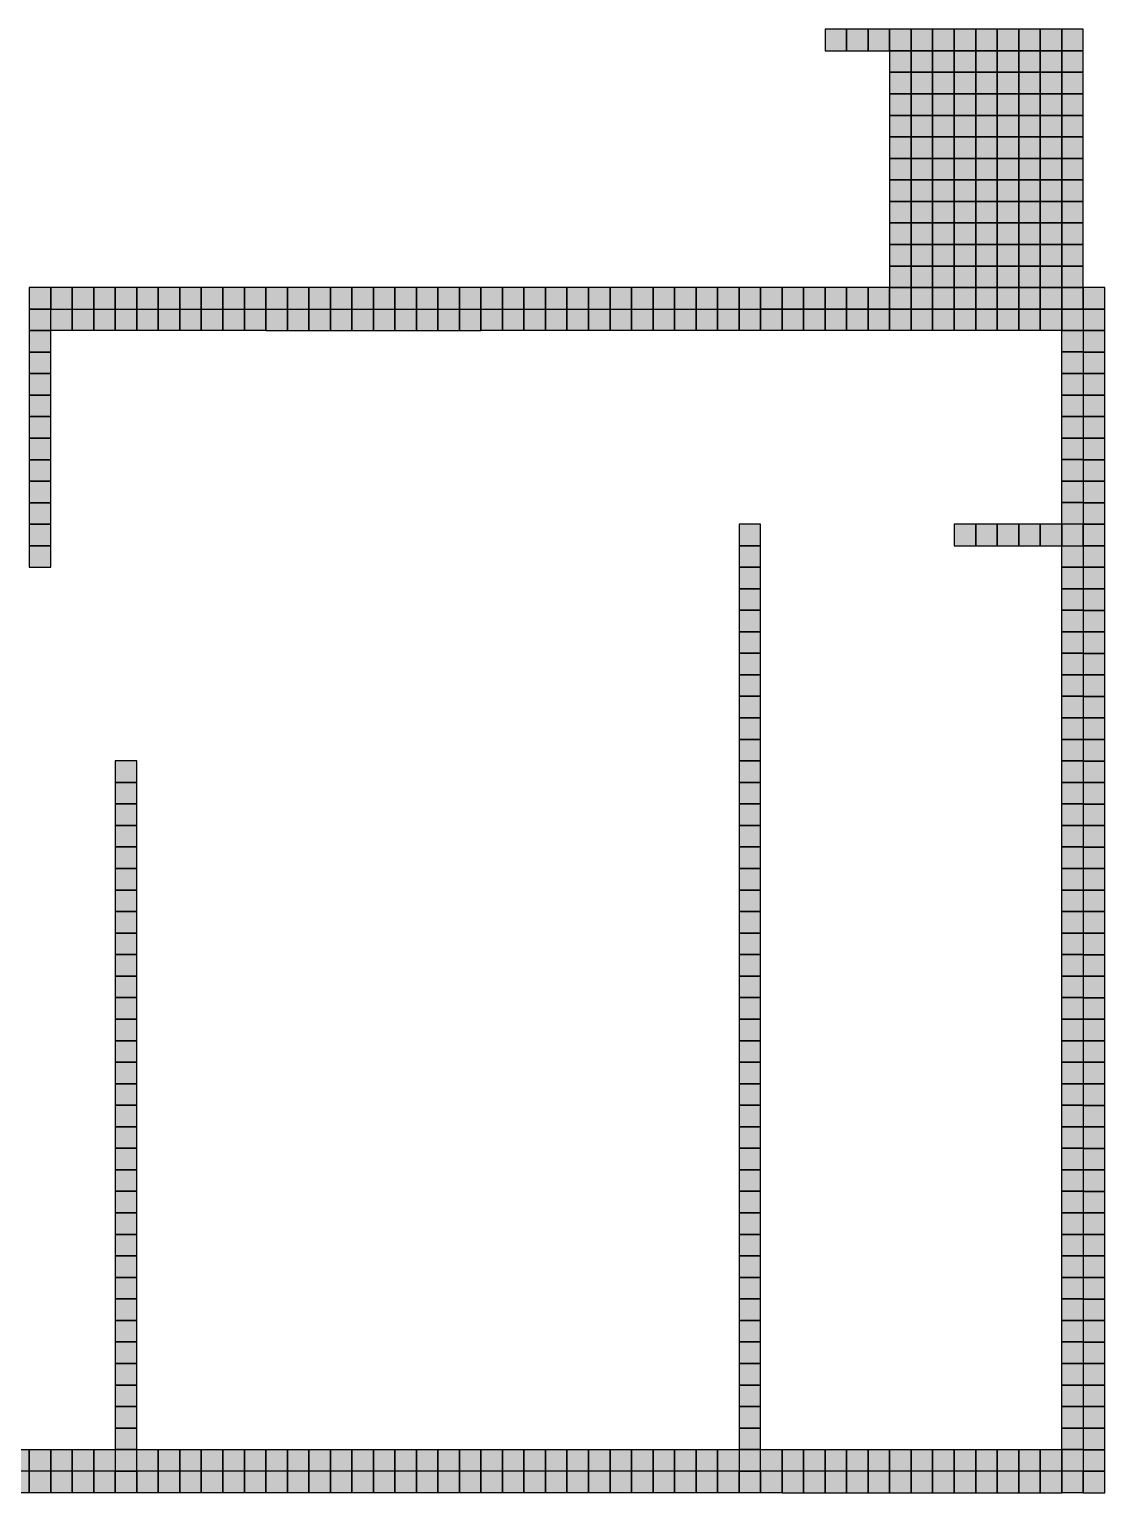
# Model space of a CAD drawing. Header units: inches. Extents: x 0.22 to 10.22, y 0.14 to 6.94.
# Drawn here: x 5.22 to 10.22, y 0.14 to 6.94 of the extents above; entities that cross this region are included whole.
import ezdxf

# ---------------------------------------------------------------- set-up
doc = ezdxf.new("R2010")
doc.units = ezdxf.units.IN
doc.header["$MEASUREMENT"] = 0
doc.layers.add('GRILLA PIXEL', color=7, linetype='Continuous')

# ---------------------------------------------------------------- blocks, each defined once
blk = doc.blocks.new('0-63-149-253-Muro fichas extremo')
at = {"layer": 'GRILLA PIXEL', "true_color": 0x3f95fd}
h = blk.add_hatch(color=153, dxfattribs=at)
h.dxf.hatch_style = 1
h.paths.add_polyline_path([(0, 0), (-0.1, 0), (-0.1, -0.1), (0, -0.1)])
blk.add_lwpolyline([(-0.1, 0), (-0.1, -0.1), (0, -0.1), (0, 0)], close=True)
blk = doc.blocks.new('0-255-255-31-Muro alto')
at = {"layer": 'GRILLA PIXEL', "true_color": 0xffff1f}
h = blk.add_hatch(color=2, dxfattribs=at)
h.dxf.hatch_style = 1
h.paths.add_polyline_path([(0, 0), (-0.1, 0), (-0.1, -0.1), (0, -0.1)])
blk.add_lwpolyline([(-0.1, 0), (-0.1, -0.1), (0, -0.1), (0, 0)], close=True)
blk = doc.blocks.new('1-125-217-63-auxiliar  ingresos')
at = {"layer": 'GRILLA PIXEL', "true_color": 0x7dd93f}
h = blk.add_hatch(color=83, dxfattribs=at)
h.dxf.hatch_style = 1
h.paths.add_polyline_path([(0, 0), (-0.1, 0), (-0.1, -0.1), (0, -0.1)])
blk.add_lwpolyline([(-0.1, 0), (-0.1, -0.1), (0, -0.1), (0, 0)], close=True)
blk = doc.blocks.new('0-255-31-255-Puerta ingreso')
at = {"layer": 'GRILLA PIXEL', "true_color": 0xff1fff}
h = blk.add_hatch(color=6, dxfattribs=at)
h.dxf.hatch_style = 1
h.paths.add_polyline_path([(0, 0), (-0.1, 0), (-0.1, -0.1), (0, -0.1)])
blk.add_lwpolyline([(-0.1, 0), (-0.1, -0.1), (0, -0.1), (0, 0)], close=True)
blk = doc.blocks.new('0-5-68-255-Muro inicio conexion')
at = {"layer": 'GRILLA PIXEL', "true_color": 0x0544ff}
h = blk.add_hatch(color=160, dxfattribs=at)
h.dxf.hatch_style = 1
h.paths.add_polyline_path([(0, 0), (-0.1, 0), (-0.1, -0.1), (0, -0.1)])
blk.add_lwpolyline([(-0.1, 0), (-0.1, -0.1), (0, -0.1), (0, 0)], close=True)
blk = doc.blocks.new('1-61-61-62-auxiliar ubicacion inicial')
at = {"layer": 'GRILLA PIXEL', "true_color": 0x3d3d3e}
h = blk.add_hatch(color=250, dxfattribs=at)
h.dxf.hatch_style = 1
h.paths.add_polyline_path([(0, 0), (-0.1, 0), (-0.1, -0.1), (0, -0.1)])
blk.add_lwpolyline([(-0.1, 0), (-0.1, -0.1), (0, -0.1), (0, 0)], close=True)
blk = doc.blocks.new('0-203-204-205-Ventana principal')
at = {"layer": 'GRILLA PIXEL', "true_color": 0xcbcccd}
h = blk.add_hatch(color=254, dxfattribs=at)
h.dxf.hatch_style = 1
h.paths.add_polyline_path([(0, 0), (-0.1, 0), (-0.1, -0.1), (0, -0.1)])
blk.add_lwpolyline([(-0.1, 0), (-0.1, -0.1), (0, -0.1), (0, 0)], close=True)
blk = doc.blocks.new('0-0-28-112-Muro auxiliar fichas esquinas')
at = {"layer": 'GRILLA PIXEL', "true_color": 0x001c70}
h = blk.add_hatch(color=166, dxfattribs=at)
h.dxf.hatch_style = 1
h.paths.add_polyline_path([(0, 0), (-0.1, 0), (-0.1, -0.1), (0, -0.1)])
blk.add_lwpolyline([(-0.1, 0), (-0.1, -0.1), (0, -0.1), (0, 0)], close=True)
blk = doc.blocks.new('0-242-113-114-Ventana servicio')
at = {"layer": 'GRILLA PIXEL', "true_color": 0xf27172}
h = blk.add_hatch(color=11, dxfattribs=at)
h.dxf.hatch_style = 1
h.paths.add_polyline_path([(0, 0), (-0.1, 0), (-0.1, -0.1), (0, -0.1)])
blk.add_lwpolyline([(-0.1, 0), (-0.1, -0.1), (0, -0.1), (0, 0)], close=True)
blk = doc.blocks.new('1-99-100-102-auxiliar lado interno')
at = {"lineweight": 70, "true_color": 0x636466}
h = blk.add_hatch(color=251, dxfattribs=at)
h.dxf.hatch_style = 1
h.paths.add_polyline_path([(-0.1, -0.1), (-0.1, 0), (0, 0), (0, -0.1)])
blk.add_lwpolyline([(0, 0), (0, -0.1), (-0.1, -0.1), (-0.1, 0)], close=True)
blk = doc.blocks.new('pixel extremo ventana')
h = blk.add_hatch(color=136)
h.dxf.hatch_style = 1
h.paths.add_polyline_path([(0, 0), (-0.1, 0), (-0.1, -0.1), (0, -0.1)])
blk.add_lwpolyline([(-0.1, 0), (-0.1, -0.1), (0, -0.1), (0, 0)], close=True)

msp = doc.modelspace()

# ---------------------------------------------------------------- block references
for name, p in [('1-61-61-62-auxiliar ubicacion inicial', (9.0221, 6.9372, 0)), ('1-61-61-62-auxiliar ubicacion inicial', (9.1221, 6.9372, 0)), ('1-61-61-62-auxiliar ubicacion inicial', (9.2221, 6.9372, 0)), ('1-125-217-63-auxiliar  ingresos', (9.3221, 6.9372, 0)), ('1-125-217-63-auxiliar  ingresos', (9.4221, 6.9372, 0)), ('1-125-217-63-auxiliar  ingresos', (9.5221, 6.9372, 0)), ('1-125-217-63-auxiliar  ingresos', (9.6221, 6.9372, 0)), ('1-125-217-63-auxiliar  ingresos', (9.7221, 6.9372, 0)), ('1-125-217-63-auxiliar  ingresos', (9.8221, 6.9372, 0)), ('1-125-217-63-auxiliar  ingresos', (9.9221, 6.9372, 0)), ('1-125-217-63-auxiliar  ingresos', (10.0221, 6.9372, 0)), ('1-125-217-63-auxiliar  ingresos', (10.1221, 6.9372, 0)), ('1-125-217-63-auxiliar  ingresos', (9.3221, 6.8372, 0)), ('1-125-217-63-auxiliar  ingresos', (9.4221, 6.8372, 0)), ('1-125-217-63-auxiliar  ingresos', (9.5221, 6.8372, 0)), ('1-125-217-63-auxiliar  ingresos', (9.6221, 6.8372, 0)), ('1-125-217-63-auxiliar  ingresos', (9.7221, 6.8372, 0)), ('1-125-217-63-auxiliar  ingresos', (9.8221, 6.8372, 0)), ('1-125-217-63-auxiliar  ingresos', (9.9221, 6.8372, 0)), ('1-125-217-63-auxiliar  ingresos', (10.0221, 6.8372, 0)), ('1-125-217-63-auxiliar  ingresos', (10.1221, 6.8372, 0)), ('1-125-217-63-auxiliar  ingresos', (9.3221, 6.7372, 0)), ('1-125-217-63-auxiliar  ingresos', (9.4221, 6.7372, 0)), ('1-125-217-63-auxiliar  ingresos', (9.5221, 6.7372, 0)), ('1-125-217-63-auxiliar  ingresos', (9.6221, 6.7372, 0)), ('1-125-217-63-auxiliar  ingresos', (9.7221, 6.7372, 0)), ('1-125-217-63-auxiliar  ingresos', (9.8221, 6.7372, 0)), ('1-125-217-63-auxiliar  ingresos', (9.9221, 6.7372, 0)), ('1-125-217-63-auxiliar  ingresos', (10.0221, 6.7372, 0)), ('1-125-217-63-auxiliar  ingresos', (10.1221, 6.7372, 0)), ('1-125-217-63-auxiliar  ingresos', (9.3221, 6.6372, 0)), ('1-125-217-63-auxiliar  ingresos', (9.4221, 6.6372, 0)), ('1-125-217-63-auxiliar  ingresos', (9.5221, 6.6372, 0)), ('1-125-217-63-auxiliar  ingresos', (9.6221, 6.6372, 0)), ('1-125-217-63-auxiliar  ingresos', (9.7221, 6.6372, 0)), ('1-125-217-63-auxiliar  ingresos', (9.8221, 6.6372, 0)), ('1-125-217-63-auxiliar  ingresos', (9.9221, 6.6372, 0)), ('1-125-217-63-auxiliar  ingresos', (10.0221, 6.6372, 0)), ('1-125-217-63-auxiliar  ingresos', (10.1221, 6.6372, 0)), ('1-125-217-63-auxiliar  ingresos', (9.3221, 6.5372, 0)), ('1-125-217-63-auxiliar  ingresos', (9.4221, 6.5372, 0)), ('1-125-217-63-auxiliar  ingresos', (9.5221, 6.5372, 0)), ('1-125-217-63-auxiliar  ingresos', (9.6221, 6.5372, 0)), ('1-125-217-63-auxiliar  ingresos', (9.7221, 6.5372, 0)), ('1-125-217-63-auxiliar  ingresos', (9.8221, 6.5372, 0)), ('1-125-217-63-auxiliar  ingresos', (9.9221, 6.5372, 0)), ('1-125-217-63-auxiliar  ingresos', (10.0221, 6.5372, 0)), ('1-125-217-63-auxiliar  ingresos', (10.1221, 6.5372, 0)), ('1-125-217-63-auxiliar  ingresos', (9.3221, 6.4372, 0)), ('1-125-217-63-auxiliar  ingresos', (9.4221, 6.4372, 0)), ('1-125-217-63-auxiliar  ingresos', (9.5221, 6.4372, 0)), ('1-125-217-63-auxiliar  ingresos', (9.6221, 6.4372, 0)), ('1-125-217-63-auxiliar  ingresos', (9.7221, 6.4372, 0)), ('1-125-217-63-auxiliar  ingresos', (9.8221, 6.4372, 0)), ('1-125-217-63-auxiliar  ingresos', (9.9221, 6.4372, 0)), ('1-125-217-63-auxiliar  ingresos', (10.0221, 6.4372, 0)), ('1-125-217-63-auxiliar  ingresos', (10.1221, 6.4372, 0)), ('1-125-217-63-auxiliar  ingresos', (9.3221, 6.3372, 0)), ('1-125-217-63-auxiliar  ingresos', (9.4221, 6.3372, 0)), ('1-125-217-63-auxiliar  ingresos', (9.5221, 6.3372, 0)), ('1-125-217-63-auxiliar  ingresos', (9.6221, 6.3372, 0)), ('1-125-217-63-auxiliar  ingresos', (9.7221, 6.3372, 0)), ('1-125-217-63-auxiliar  ingresos', (9.8221, 6.3372, 0)), ('1-125-217-63-auxiliar  ingresos', (9.9221, 6.3372, 0)), ('1-125-217-63-auxiliar  ingresos', (10.0221, 6.3372, 0)), ('1-125-217-63-auxiliar  ingresos', (10.1221, 6.3372, 0)), ('1-125-217-63-auxiliar  ingresos', (9.3221, 6.2372, 0)), ('1-125-217-63-auxiliar  ingresos', (9.4221, 6.2372, 0)), ('1-125-217-63-auxiliar  ingresos', (9.5221, 6.2372, 0)), ('1-125-217-63-auxiliar  ingresos', (9.6221, 6.2372, 0)), ('1-125-217-63-auxiliar  ingresos', (9.7221, 6.2372, 0)), ('1-125-217-63-auxiliar  ingresos', (9.8221, 6.2372, 0)), ('1-125-217-63-auxiliar  ingresos', (9.9221, 6.2372, 0)), ('1-125-217-63-auxiliar  ingresos', (10.0221, 6.2372, 0)), ('1-125-217-63-auxiliar  ingresos', (10.1221, 6.2372, 0)), ('1-125-217-63-auxiliar  ingresos', (9.3221, 6.1372, 0)), ('1-125-217-63-auxiliar  ingresos', (9.4221, 6.1372, 0)), ('1-125-217-63-auxiliar  ingresos', (9.5221, 6.1372, 0)), ('1-125-217-63-auxiliar  ingresos', (9.6221, 6.1372, 0)), ('1-125-217-63-auxiliar  ingresos', (9.7221, 6.1372, 0)), ('1-125-217-63-auxiliar  ingresos', (9.8221, 6.1372, 0)), ('1-125-217-63-auxiliar  ingresos', (9.9221, 6.1372, 0)), ('1-125-217-63-auxiliar  ingresos', (10.0221, 6.1372, 0)), ('1-125-217-63-auxiliar  ingresos', (10.1221, 6.1372, 0)), ('1-125-217-63-auxiliar  ingresos', (9.3221, 6.0372, 0)), ('1-125-217-63-auxiliar  ingresos', (9.4221, 6.0372, 0)), ('1-125-217-63-auxiliar  ingresos', (9.5221, 6.0372, 0)), ('1-125-217-63-auxiliar  ingresos', (9.6221, 6.0372, 0)), ('1-125-217-63-auxiliar  ingresos', (9.7221, 6.0372, 0)), ('1-125-217-63-auxiliar  ingresos', (9.8221, 6.0372, 0)), ('1-125-217-63-auxiliar  ingresos', (9.9221, 6.0372, 0)), ('1-125-217-63-auxiliar  ingresos', (10.0221, 6.0372, 0)), ('1-125-217-63-auxiliar  ingresos', (10.1221, 6.0372, 0)), ('1-125-217-63-auxiliar  ingresos', (9.3221, 5.9372, 0)), ('1-125-217-63-auxiliar  ingresos', (9.4221, 5.9372, 0)), ('1-125-217-63-auxiliar  ingresos', (9.5221, 5.9372, 0)), ('1-125-217-63-auxiliar  ingresos', (9.6221, 5.9372, 0)), ('1-125-217-63-auxiliar  ingresos', (9.7221, 5.9372, 0)), ('1-125-217-63-auxiliar  ingresos', (9.8221, 5.9372, 0)), ('1-125-217-63-auxiliar  ingresos', (9.9221, 5.9372, 0)), ('1-125-217-63-auxiliar  ingresos', (10.0221, 5.9372, 0)), ('1-125-217-63-auxiliar  ingresos', (10.1221, 5.9372, 0)), ('1-125-217-63-auxiliar  ingresos', (9.3221, 5.8372, 0)), ('1-125-217-63-auxiliar  ingresos', (9.4221, 5.8372, 0)), ('1-125-217-63-auxiliar  ingresos', (9.5221, 5.8372, 0)), ('1-125-217-63-auxiliar  ingresos', (9.6221, 5.8372, 0)), ('1-125-217-63-auxiliar  ingresos', (9.7221, 5.8372, 0)), ('1-125-217-63-auxiliar  ingresos', (9.8221, 5.8372, 0)), ('1-125-217-63-auxiliar  ingresos', (9.9221, 5.8372, 0)), ('1-125-217-63-auxiliar  ingresos', (10.0221, 5.8372, 0)), ('1-125-217-63-auxiliar  ingresos', (10.1221, 5.8372, 0)), ('0-63-149-253-Muro fichas extremo', (5.3221, 5.7372, 0)), ('0-63-149-253-Muro fichas extremo', (5.4221, 5.7372, 0)), ('0-63-149-253-Muro fichas extremo', (5.5221, 5.7372, 0)), ('0-63-149-253-Muro fichas extremo', (5.6221, 5.7372, 0)), ('0-63-149-253-Muro fichas extremo', (5.7221, 5.7372, 0)), ('0-63-149-253-Muro fichas extremo', (5.8221, 5.7372, 0)), ('0-63-149-253-Muro fichas extremo', (5.9221, 5.7372, 0)), ('0-63-149-253-Muro fichas extremo', (6.0221, 5.7372, 0)), ('0-63-149-253-Muro fichas extremo', (6.1221, 5.7372, 0)), ('0-63-149-253-Muro fichas extremo', (6.2221, 5.7372, 0)), ('0-63-149-253-Muro fichas extremo', (6.3221, 5.7372, 0)), ('0-63-149-253-Muro fichas extremo', (6.4221, 5.7372, 0)), ('0-63-149-253-Muro fichas extremo', (6.5221, 5.7372, 0)), ('0-63-149-253-Muro fichas extremo', (6.6221, 5.7372, 0)), ('0-63-149-253-Muro fichas extremo', (6.7221, 5.7372, 0)), ('0-63-149-253-Muro fichas extremo', (6.8221, 5.7372, 0)), ('0-63-149-253-Muro fichas extremo', (6.9221, 5.7372, 0)), ('0-63-149-253-Muro fichas extremo', (7.0221, 5.7372, 0)), ('0-63-149-253-Muro fichas extremo', (7.1221, 5.7372, 0)), ('0-63-149-253-Muro fichas extremo', (7.2221, 5.7372, 0)), ('0-63-149-253-Muro fichas extremo', (7.3221, 5.7372, 0)), ('0-63-149-253-Muro fichas extremo', (7.4221, 5.7372, 0)), ('0-63-149-253-Muro fichas extremo', (7.5221, 5.7372, 0)), ('0-63-149-253-Muro fichas extremo', (7.6221, 5.7372, 0)), ('0-63-149-253-Muro fichas extremo', (7.7221, 5.7372, 0)), ('0-63-149-253-Muro fichas extremo', (7.8221, 5.7372, 0)), ('0-63-149-253-Muro fichas extremo', (7.9221, 5.7372, 0)), ('0-63-149-253-Muro fichas extremo', (8.0221, 5.7372, 0)), ('0-63-149-253-Muro fichas extremo', (8.1221, 5.7372, 0)), ('0-63-149-253-Muro fichas extremo', (8.2221, 5.7372, 0)), ('0-63-149-253-Muro fichas extremo', (8.3221, 5.7372, 0)), ('0-63-149-253-Muro fichas extremo', (8.4221, 5.7372, 0)), ('0-63-149-253-Muro fichas extremo', (8.5221, 5.7372, 0)), ('0-63-149-253-Muro fichas extremo', (8.6221, 5.7372, 0)), ('0-63-149-253-Muro fichas extremo', (8.7221, 5.7372, 0)), ('0-63-149-253-Muro fichas extremo', (8.8221, 5.7372, 0)), ('0-63-149-253-Muro fichas extremo', (8.9221, 5.7372, 0)), ('0-63-149-253-Muro fichas extremo', (9.0221, 5.7372, 0)), ('0-5-68-255-Muro inicio conexion', (9.1221, 5.7372, 0)), ('0-5-68-255-Muro inicio conexion', (9.2221, 5.7372, 0)), ('0-255-31-255-Puerta ingreso', (9.3221, 5.7372, 0)), ('0-255-31-255-Puerta ingreso', (9.4221, 5.7372, 0)), ('0-255-31-255-Puerta ingreso', (9.5221, 5.7372, 0)), ('0-255-31-255-Puerta ingreso', (9.6221, 5.7372, 0)), ('0-255-31-255-Puerta ingreso', (9.7221, 5.7372, 0)), ('0-255-31-255-Puerta ingreso', (9.8221, 5.7372, 0)), ('0-255-31-255-Puerta ingreso', (9.9221, 5.7372, 0)), ('0-255-31-255-Puerta ingreso', (10.0221, 5.7372, 0)), ('0-255-31-255-Puerta ingreso', (10.1221, 5.7372, 0)), ('0-5-68-255-Muro inicio conexion', (10.2221, 5.7372, 0)), ('0-255-255-31-Muro alto', (5.3221, 5.6372, 0)), ('1-99-100-102-auxiliar lado interno', (5.4221, 5.6368, 0)), ('1-99-100-102-auxiliar lado interno', (5.5221, 5.6368, 0)), ('1-99-100-102-auxiliar lado interno', (5.6221, 5.6368, 0)), ('1-99-100-102-auxiliar lado interno', (5.7221, 5.6368, 0)), ('1-99-100-102-auxiliar lado interno', (5.8221, 5.6368, 0)), ('1-99-100-102-auxiliar lado interno', (5.9221, 5.6368, 0)), ('1-99-100-102-auxiliar lado interno', (6.0221, 5.6368, 0)), ('1-99-100-102-auxiliar lado interno', (6.1221, 5.6368, 0)), ('1-99-100-102-auxiliar lado interno', (6.2221, 5.6368, 0)), ('1-99-100-102-auxiliar lado interno', (6.3221, 5.6368, 0)), ('1-99-100-102-auxiliar lado interno', (6.4221, 5.6367, 0)), ('1-99-100-102-auxiliar lado interno', (6.5221, 5.6367, 0)), ('1-99-100-102-auxiliar lado interno', (6.6221, 5.6367, 0)), ('1-99-100-102-auxiliar lado interno', (6.7221, 5.6367, 0)), ('1-99-100-102-auxiliar lado interno', (6.8221, 5.6367, 0)), ('1-99-100-102-auxiliar lado interno', (6.9221, 5.6366, 0)), ('1-99-100-102-auxiliar lado interno', (7.0221, 5.6366, 0)), ('1-99-100-102-auxiliar lado interno', (7.1221, 5.6366, 0)), ('1-99-100-102-auxiliar lado interno', (7.2221, 5.6366, 0)), ('1-99-100-102-auxiliar lado interno', (7.3221, 5.6366, 0)), ('1-99-100-102-auxiliar lado interno', (7.4221, 5.6371, 0)), ('1-99-100-102-auxiliar lado interno', (7.5221, 5.6371, 0)), ('1-99-100-102-auxiliar lado interno', (7.6221, 5.6371, 0)), ('1-99-100-102-auxiliar lado interno', (7.7221, 5.6371, 0)), ('1-99-100-102-auxiliar lado interno', (7.8221, 5.6371, 0)), ('1-99-100-102-auxiliar lado interno', (7.9221, 5.6371, 0)), ('1-99-100-102-auxiliar lado interno', (8.0221, 5.6371, 0)), ('1-99-100-102-auxiliar lado interno', (8.1221, 5.6371, 0)), ('1-99-100-102-auxiliar lado interno', (8.2221, 5.6371, 0)), ('1-99-100-102-auxiliar lado interno', (8.3221, 5.6371, 0)), ('1-99-100-102-auxiliar lado interno', (8.4221, 5.6371, 0)), ('1-99-100-102-auxiliar lado interno', (8.5221, 5.6371, 0)), ('1-99-100-102-auxiliar lado interno', (8.6221, 5.6371, 0)), ('1-99-100-102-auxiliar lado interno', (8.7221, 5.6376, 0)), ('1-99-100-102-auxiliar lado interno', (8.8221, 5.6376, 0)), ('1-99-100-102-auxiliar lado interno', (8.9221, 5.6376, 0)), ('1-99-100-102-auxiliar lado interno', (9.0221, 5.6376, 0)), ('1-99-100-102-auxiliar lado interno', (9.1221, 5.6376, 0)), ('1-99-100-102-auxiliar lado interno', (9.2221, 5.6375, 0)), ('1-99-100-102-auxiliar lado interno', (9.3221, 5.6375, 0)), ('1-99-100-102-auxiliar lado interno', (9.4221, 5.6375, 0)), ('1-99-100-102-auxiliar lado interno', (9.5221, 5.6375, 0)), ('1-99-100-102-auxiliar lado interno', (9.6221, 5.6375, 0)), ('1-99-100-102-auxiliar lado interno', (9.7221, 5.6375, 0)), ('1-99-100-102-auxiliar lado interno', (9.8221, 5.6375, 0)), ('1-99-100-102-auxiliar lado interno', (9.9221, 5.6375, 0)), ('1-99-100-102-auxiliar lado interno', (10.0221, 5.6375, 0)), ('1-99-100-102-auxiliar lado interno', (10.1221, 5.6377, 0)), ('0-5-68-255-Muro inicio conexion', (10.2221, 5.6372, 0)), ('0-255-255-31-Muro alto', (5.3221, 5.5372, 0)), ('1-99-100-102-auxiliar lado interno', (10.1221, 5.5377, 0)), ('0-63-149-253-Muro fichas extremo', (10.2221, 5.5372, 0)), ('0-255-255-31-Muro alto', (5.3221, 5.4372, 0)), ('1-99-100-102-auxiliar lado interno', (10.1221, 5.4377, 0)), ('0-255-255-31-Muro alto', (10.2221, 5.4372, 0)), ('0-255-255-31-Muro alto', (5.3221, 5.3372, 0)), ('1-99-100-102-auxiliar lado interno', (10.1221, 5.3377, 0)), ('0-255-255-31-Muro alto', (10.2221, 5.3372, 0)), ('0-255-255-31-Muro alto', (5.3221, 5.2372, 0)), ('1-99-100-102-auxiliar lado interno', (10.1221, 5.2377, 0)), ('0-255-255-31-Muro alto', (10.2221, 5.2372, 0)), ('0-255-255-31-Muro alto', (5.3221, 5.1372, 0)), ('1-99-100-102-auxiliar lado interno', (10.1221, 5.1377, 0)), ('0-255-255-31-Muro alto', (10.2221, 5.1372, 0)), ('0-255-255-31-Muro alto', (5.3221, 5.0372, 0)), ('1-99-100-102-auxiliar lado interno', (10.1221, 5.0377, 0)), ('0-255-255-31-Muro alto', (10.2221, 5.0372)), ('0-255-255-31-Muro alto', (5.3221, 4.9372, 0)), ('1-99-100-102-auxiliar lado interno', (10.1221, 4.9377, 0)), ('0-255-255-31-Muro alto', (10.2221, 4.9372)), ('0-255-255-31-Muro alto', (5.3221, 4.8372, 0)), ('1-99-100-102-auxiliar lado interno', (10.1221, 4.8377, 0)), ('0-255-255-31-Muro alto', (10.2221, 4.8372)), ('0-255-255-31-Muro alto', (5.3221, 4.7372, 0)), ('1-99-100-102-auxiliar lado interno', (10.1221, 4.7377, 0)), ('0-255-255-31-Muro alto', (10.2221, 4.7372)), ('0-255-255-31-Muro alto', (5.3221, 4.6372, 0)), ('0-255-255-31-Muro alto', (8.6221, 4.6377, 0)), ('0-255-255-31-Muro alto', (9.6221, 4.6372)), ('0-255-255-31-Muro alto', (9.7221, 4.6372)), ('0-255-255-31-Muro alto', (9.8221, 4.6372)), ('0-255-255-31-Muro alto', (9.9221, 4.6372)), ('0-255-255-31-Muro alto', (10.0221, 4.6372)), ('0-255-255-31-Muro alto', (10.1221, 4.6372)), ('0-255-255-31-Muro alto', (10.2221, 4.6372)), ('0-255-255-31-Muro alto', (5.3221, 4.5372, 0)), ('0-255-255-31-Muro alto', (8.6221, 4.5377, 0)), ('1-99-100-102-auxiliar lado interno', (10.1221, 4.5377, 0)), ('0-255-255-31-Muro alto', (10.2221, 4.5372)), ('0-255-255-31-Muro alto', (8.6221, 4.4377, 0)), ('1-99-100-102-auxiliar lado interno', (10.1221, 4.4377, 0)), ('0-255-255-31-Muro alto', (10.2221, 4.4372)), ('0-255-255-31-Muro alto', (8.6221, 4.3377, 0)), ('1-99-100-102-auxiliar lado interno', (10.1221, 4.3377, 0)), ('0-255-255-31-Muro alto', (10.2221, 4.3372)), ('0-255-255-31-Muro alto', (8.6221, 4.2377, 0)), ('1-99-100-102-auxiliar lado interno', (10.1221, 4.2377, 0)), ('0-255-255-31-Muro alto', (10.2221, 4.2372)), ('0-255-255-31-Muro alto', (8.6221, 4.1377, 0)), ('1-99-100-102-auxiliar lado interno', (10.1221, 4.1377, 0)), ('0-255-255-31-Muro alto', (10.2221, 4.1372)), ('0-255-255-31-Muro alto', (8.6221, 4.0377, 0)), ('1-99-100-102-auxiliar lado interno', (10.1221, 4.0377, 0)), ('0-255-255-31-Muro alto', (10.2221, 4.0372)), ('0-255-255-31-Muro alto', (8.6221, 3.9377, 0)), ('1-99-100-102-auxiliar lado interno', (10.1221, 3.9377, 0)), ('0-255-255-31-Muro alto', (10.2221, 3.9372)), ('0-255-255-31-Muro alto', (8.6221, 3.8377, 0)), ('1-99-100-102-auxiliar lado interno', (10.1221, 3.8377, 0)), ('0-255-255-31-Muro alto', (10.2221, 3.8372)), ('0-255-255-31-Muro alto', (8.6221, 3.7377, 0)), ('1-99-100-102-auxiliar lado interno', (10.1221, 3.7377, 0)), ('0-255-255-31-Muro alto', (10.2221, 3.7372)), ('0-255-255-31-Muro alto', (8.6221, 3.6377, 0)), ('1-99-100-102-auxiliar lado interno', (10.1221, 3.6377, 0)), ('0-255-255-31-Muro alto', (10.2221, 3.6372)), ('0-255-255-31-Muro alto', (5.7221, 3.5377, 0)), ('0-255-255-31-Muro alto', (8.6221, 3.5377, 0)), ('1-99-100-102-auxiliar lado interno', (10.1221, 3.5377, 0)), ('0-255-255-31-Muro alto', (10.2221, 3.5372)), ('0-255-255-31-Muro alto', (5.7221, 3.4377, 0)), ('0-255-255-31-Muro alto', (8.6221, 3.4377, 0)), ('1-99-100-102-auxiliar lado interno', (10.1221, 3.4377, 0)), ('0-255-255-31-Muro alto', (10.2221, 3.4372)), ('0-255-255-31-Muro alto', (5.7221, 3.3377, 0)), ('0-255-255-31-Muro alto', (8.6221, 3.3377, 0)), ('1-99-100-102-auxiliar lado interno', (10.1221, 3.3377, 0)), ('0-255-255-31-Muro alto', (10.2221, 3.3372)), ('0-255-255-31-Muro alto', (5.7221, 3.2377, 0)), ('0-255-255-31-Muro alto', (8.6221, 3.2377, 0)), ('1-99-100-102-auxiliar lado interno', (10.1221, 3.2377, 0)), ('0-255-255-31-Muro alto', (10.2221, 3.2372)), ('0-255-255-31-Muro alto', (5.7221, 3.1377, 0)), ('0-255-255-31-Muro alto', (8.6221, 3.1377, 0)), ('1-99-100-102-auxiliar lado interno', (10.1221, 3.1377, 0)), ('0-255-255-31-Muro alto', (10.2221, 3.1372)), ('0-255-255-31-Muro alto', (5.7221, 3.0377, 0)), ('0-255-255-31-Muro alto', (8.6221, 3.0377, 0)), ('1-99-100-102-auxiliar lado interno', (10.1221, 3.0377, 0)), ('0-255-255-31-Muro alto', (10.2221, 3.0372)), ('0-255-255-31-Muro alto', (5.7221, 2.9377, 0)), ('0-255-255-31-Muro alto', (8.6221, 2.9377)), ('1-99-100-102-auxiliar lado interno', (10.1221, 2.9377, 0)), ('0-255-255-31-Muro alto', (10.2221, 2.9372)), ('0-255-255-31-Muro alto', (5.7221, 2.8377, 0)), ('0-255-255-31-Muro alto', (8.6221, 2.8377)), ('1-99-100-102-auxiliar lado interno', (10.1221, 2.8377, 0)), ('0-255-255-31-Muro alto', (10.2221, 2.8372)), ('0-255-255-31-Muro alto', (5.7221, 2.7377, 0)), ('0-255-255-31-Muro alto', (8.6221, 2.7377)), ('1-99-100-102-auxiliar lado interno', (10.1221, 2.7377, 0)), ('0-255-255-31-Muro alto', (10.2221, 2.7372)), ('0-255-255-31-Muro alto', (5.7221, 2.6377, 0)), ('0-255-255-31-Muro alto', (8.6221, 2.6377)), ('1-99-100-102-auxiliar lado interno', (10.1221, 2.6377, 0)), ('0-255-255-31-Muro alto', (10.2221, 2.6372)), ('0-255-255-31-Muro alto', (5.7221, 2.5377, 0)), ('0-255-255-31-Muro alto', (8.6221, 2.5377)), ('1-99-100-102-auxiliar lado interno', (10.1221, 2.5377, 0)), ('0-255-255-31-Muro alto', (10.2221, 2.5372)), ('0-255-255-31-Muro alto', (5.7221, 2.4377, 0)), ('0-255-255-31-Muro alto', (8.6221, 2.4377)), ('1-99-100-102-auxiliar lado interno', (10.1221, 2.4377, 0)), ('0-255-255-31-Muro alto', (10.2221, 2.4372)), ('0-255-255-31-Muro alto', (5.7221, 2.3377, 0)), ('0-255-255-31-Muro alto', (8.6221, 2.3377)), ('1-99-100-102-auxiliar lado interno', (10.1221, 2.3377, 0)), ('0-255-255-31-Muro alto', (10.2221, 2.3372)), ('0-255-255-31-Muro alto', (5.7221, 2.2377, 0)), ('0-255-255-31-Muro alto', (8.6221, 2.2377)), ('1-99-100-102-auxiliar lado interno', (10.1221, 2.2377, 0)), ('0-255-255-31-Muro alto', (10.2221, 2.2372)), ('0-255-255-31-Muro alto', (5.7221, 2.1377, 0)), ('0-255-255-31-Muro alto', (8.6221, 2.1377)), ('1-99-100-102-auxiliar lado interno', (10.1221, 2.1377, 0)), ('0-255-255-31-Muro alto', (10.2221, 2.1372)), ('0-255-255-31-Muro alto', (5.7221, 2.0377, 0)), ('0-255-255-31-Muro alto', (8.6221, 2.0377)), ('1-99-100-102-auxiliar lado interno', (10.1221, 2.0377, 0)), ('0-255-255-31-Muro alto', (10.2221, 2.0372)), ('0-255-255-31-Muro alto', (5.7221, 1.9377, 0)), ('0-255-255-31-Muro alto', (8.6221, 1.9377)), ('1-99-100-102-auxiliar lado interno', (10.1221, 1.9377, 0)), ('0-255-255-31-Muro alto', (10.2221, 1.9372)), ('0-255-255-31-Muro alto', (5.7221, 1.8377, 0)), ('0-255-255-31-Muro alto', (8.6221, 1.8377)), ('1-99-100-102-auxiliar lado interno', (10.1221, 1.8377, 0)), ('0-255-255-31-Muro alto', (10.2221, 1.8372)), ('0-255-255-31-Muro alto', (5.7221, 1.7377, 0)), ('0-255-255-31-Muro alto', (8.6221, 1.7377)), ('1-99-100-102-auxiliar lado interno', (10.1221, 1.7377, 0)), ('0-255-255-31-Muro alto', (10.2221, 1.7372)), ('0-255-255-31-Muro alto', (5.7221, 1.6377, 0)), ('0-255-255-31-Muro alto', (8.6221, 1.6377)), ('1-99-100-102-auxiliar lado interno', (10.1221, 1.6377, 0)), ('0-255-255-31-Muro alto', (10.2221, 1.6372)), ('0-255-255-31-Muro alto', (5.7221, 1.5377, 0)), ('0-255-255-31-Muro alto', (8.6221, 1.5377)), ('1-99-100-102-auxiliar lado interno', (10.1221, 1.5377, 0)), ('0-255-255-31-Muro alto', (10.2221, 1.5372)), ('0-255-255-31-Muro alto', (5.7221, 1.4377, 0)), ('0-255-255-31-Muro alto', (8.6221, 1.4377)), ('1-99-100-102-auxiliar lado interno', (10.1221, 1.4377, 0)), ('0-255-255-31-Muro alto', (10.2221, 1.4372)), ('0-255-255-31-Muro alto', (5.7221, 1.3377, 0)), ('0-255-255-31-Muro alto', (8.6221, 1.3377)), ('1-99-100-102-auxiliar lado interno', (10.1221, 1.3377, 0)), ('0-255-255-31-Muro alto', (10.2221, 1.3372)), ('0-255-255-31-Muro alto', (5.7221, 1.2377, 0)), ('0-255-255-31-Muro alto', (8.6221, 1.2377)), ('1-99-100-102-auxiliar lado interno', (10.1221, 1.2377, 0)), ('0-255-255-31-Muro alto', (10.2221, 1.2372)), ('0-255-255-31-Muro alto', (5.7221, 1.1377, 0)), ('0-255-255-31-Muro alto', (8.6221, 1.1377)), ('1-99-100-102-auxiliar lado interno', (10.1221, 1.1377, 0)), ('0-255-255-31-Muro alto', (10.2221, 1.1372)), ('0-255-255-31-Muro alto', (5.7221, 1.0377, 0)), ('0-255-255-31-Muro alto', (8.6221, 1.0377)), ('1-99-100-102-auxiliar lado interno', (10.1221, 1.0377, 0)), ('0-255-255-31-Muro alto', (10.2221, 1.0372)), ('0-255-255-31-Muro alto', (5.7221, 0.9377, 0)), ('0-255-255-31-Muro alto', (8.6221, 0.9377)), ('1-99-100-102-auxiliar lado interno', (10.1221, 0.9377, 0)), ('0-255-255-31-Muro alto', (10.2221, 0.9372)), ('0-255-255-31-Muro alto', (5.7221, 0.8377, 0)), ('0-255-255-31-Muro alto', (8.6221, 0.8377)), ('1-99-100-102-auxiliar lado interno', (10.1221, 0.8377, 0)), ('0-255-255-31-Muro alto', (10.2221, 0.8372)), ('0-255-255-31-Muro alto', (5.7221, 0.7377, 0)), ('0-255-255-31-Muro alto', (8.6221, 0.7377)), ('1-99-100-102-auxiliar lado interno', (10.1221, 0.7377, 0)), ('0-255-255-31-Muro alto', (10.2221, 0.7372)), ('0-255-255-31-Muro alto', (5.7221, 0.6377, 0)), ('0-255-255-31-Muro alto', (8.6221, 0.6377)), ('1-99-100-102-auxiliar lado interno', (10.1221, 0.6377, 0)), ('0-255-255-31-Muro alto', (10.2221, 0.6372)), ('0-255-255-31-Muro alto', (5.7221, 0.5377, 0)), ('0-255-255-31-Muro alto', (8.6221, 0.5377)), ('1-99-100-102-auxiliar lado interno', (10.1221, 0.5377, 0)), ('0-255-255-31-Muro alto', (10.2221, 0.5372)), ('0-255-255-31-Muro alto', (5.7221, 0.4377, 0)), ('0-255-255-31-Muro alto', (8.6221, 0.4377)), ('1-99-100-102-auxiliar lado interno', (10.1221, 0.4377, 0)), ('0-255-255-31-Muro alto', (10.2221, 0.4372)), ('1-99-100-102-auxiliar lado interno', (5.2221, 0.3377, 0)), ('1-99-100-102-auxiliar lado interno', (5.3221, 0.3377, 0)), ('1-99-100-102-auxiliar lado interno', (5.4221, 0.3377, 0)), ('1-99-100-102-auxiliar lado interno', (5.5221, 0.3377, 0)), ('1-99-100-102-auxiliar lado interno', (5.6221, 0.3377, 0)), ('0-255-255-31-Muro alto', (5.7221, 0.3377, 0)), ('1-99-100-102-auxiliar lado interno', (5.8221, 0.3377, 0)), ('1-99-100-102-auxiliar lado interno', (5.9221, 0.3377, 0)), ('1-99-100-102-auxiliar lado interno', (6.0221, 0.3377, 0)), ('1-99-100-102-auxiliar lado interno', (6.1221, 0.3377, 0)), ('1-99-100-102-auxiliar lado interno', (6.2221, 0.3377, 0)), ('1-99-100-102-auxiliar lado interno', (6.3221, 0.3377, 0)), ('1-99-100-102-auxiliar lado interno', (6.4221, 0.3377, 0)), ('1-99-100-102-auxiliar lado interno', (6.5221, 0.3377, 0)), ('1-99-100-102-auxiliar lado interno', (6.6221, 0.3377, 0)), ('1-99-100-102-auxiliar lado interno', (6.7221, 0.3377, 0)), ('1-99-100-102-auxiliar lado interno', (6.8221, 0.3377, 0)), ('1-99-100-102-auxiliar lado interno', (6.9221, 0.3377, 0)), ('1-99-100-102-auxiliar lado interno', (7.0221, 0.3377, 0)), ('1-99-100-102-auxiliar lado interno', (7.1221, 0.3377, 0)), ('1-99-100-102-auxiliar lado interno', (7.2221, 0.3377, 0)), ('1-99-100-102-auxiliar lado interno', (7.3221, 0.3377, 0)), ('1-99-100-102-auxiliar lado interno', (7.4221, 0.3377, 0)), ('1-99-100-102-auxiliar lado interno', (7.5221, 0.3377, 0)), ('1-99-100-102-auxiliar lado interno', (7.6221, 0.3377, 0)), ('1-99-100-102-auxiliar lado interno', (7.7221, 0.3377, 0)), ('1-99-100-102-auxiliar lado interno', (7.8221, 0.3377, 0)), ('1-99-100-102-auxiliar lado interno', (7.9221, 0.3377, 0)), ('1-99-100-102-auxiliar lado interno', (8.0221, 0.3377, 0)), ('1-99-100-102-auxiliar lado interno', (8.1221, 0.3377, 0)), ('1-99-100-102-auxiliar lado interno', (8.2221, 0.3377, 0)), ('1-99-100-102-auxiliar lado interno', (8.3221, 0.3377, 0)), ('1-99-100-102-auxiliar lado interno', (8.4221, 0.3377, 0)), ('1-99-100-102-auxiliar lado interno', (8.5221, 0.3377, 0)), ('0-255-255-31-Muro alto', (8.6221, 0.3377)), ('1-99-100-102-auxiliar lado interno', (8.7221, 0.3377, 0)), ('1-99-100-102-auxiliar lado interno', (8.8221, 0.3377, 0)), ('1-99-100-102-auxiliar lado interno', (8.9221, 0.3377, 0)), ('1-99-100-102-auxiliar lado interno', (9.0221, 0.3377, 0)), ('1-99-100-102-auxiliar lado interno', (9.1221, 0.3377, 0)), ('1-99-100-102-auxiliar lado interno', (9.2221, 0.3377, 0)), ('1-99-100-102-auxiliar lado interno', (9.3221, 0.3377, 0)), ('1-99-100-102-auxiliar lado interno', (9.4221, 0.3377, 0)), ('1-99-100-102-auxiliar lado interno', (9.5221, 0.3377, 0)), ('1-99-100-102-auxiliar lado interno', (9.6221, 0.3377, 0)), ('1-99-100-102-auxiliar lado interno', (9.7221, 0.3377, 0)), ('1-99-100-102-auxiliar lado interno', (9.8221, 0.3377, 0)), ('1-99-100-102-auxiliar lado interno', (9.9221, 0.3377, 0)), ('1-99-100-102-auxiliar lado interno', (10.0221, 0.3377, 0)), ('1-99-100-102-auxiliar lado interno', (10.1221, 0.3377, 0)), ('0-0-28-112-Muro auxiliar fichas esquinas', (10.2221, 0.3372)), ('0-255-255-31-Muro alto', (5.2221, 0.2377, 0)), ('0-255-255-31-Muro alto', (5.3221, 0.2377, 0)), ('0-255-255-31-Muro alto', (5.4221, 0.2377, 0)), ('0-255-255-31-Muro alto', (5.5221, 0.2377, 0)), ('0-255-255-31-Muro alto', (5.6221, 0.2377, 0)), ('0-255-255-31-Muro alto', (5.7221, 0.2377, 0)), ('0-255-255-31-Muro alto', (5.8221, 0.2377, 0)), ('0-255-255-31-Muro alto', (5.9221, 0.2377, 0)), ('pixel extremo ventana', (6.0221, 0.2377, 0)), ('0-203-204-205-Ventana principal', (6.1221, 0.2377, 0)), ('0-203-204-205-Ventana principal', (6.2221, 0.2377, 0)), ('0-203-204-205-Ventana principal', (6.3221, 0.2377, 0)), ('0-203-204-205-Ventana principal', (6.4221, 0.2377, 0)), ('0-203-204-205-Ventana principal', (6.5221, 0.2377, 0)), ('0-203-204-205-Ventana principal', (6.6221, 0.2377, 0)), ('0-203-204-205-Ventana principal', (6.7221, 0.2377, 0)), ('0-203-204-205-Ventana principal', (6.8221, 0.2377, 0)), ('0-203-204-205-Ventana principal', (6.9221, 0.2377, 0)), ('0-203-204-205-Ventana principal', (7.0221, 0.2377, 0)), ('0-203-204-205-Ventana principal', (7.1221, 0.2377, 0)), ('0-203-204-205-Ventana principal', (7.2221, 0.2377, 0)), ('0-203-204-205-Ventana principal', (7.3221, 0.2377, 0)), ('0-203-204-205-Ventana principal', (7.4221, 0.2377, 0)), ('0-203-204-205-Ventana principal', (7.5221, 0.2377, 0)), ('0-203-204-205-Ventana principal', (7.6221, 0.2377, 0)), ('0-203-204-205-Ventana principal', (7.7221, 0.2377, 0)), ('0-203-204-205-Ventana principal', (7.8221, 0.2377, 0)), ('0-203-204-205-Ventana principal', (7.9221, 0.2377, 0)), ('0-203-204-205-Ventana principal', (8.0221, 0.2377, 0)), ('0-203-204-205-Ventana principal', (8.1221, 0.2377, 0)), ('pixel extremo ventana', (8.2221, 0.2377, 0)), ('0-255-255-31-Muro alto', (8.3221, 0.2377, 0)), ('0-255-255-31-Muro alto', (8.4221, 0.2377, 0)), ('0-255-255-31-Muro alto', (8.5221, 0.2377, 0)), ('0-255-255-31-Muro alto', (8.6221, 0.2377)), ('pixel extremo ventana', (8.7221, 0.2377, 0)), ('0-242-113-114-Ventana servicio', (8.8221, 0.2372)), ('0-242-113-114-Ventana servicio', (8.9221, 0.2372)), ('0-242-113-114-Ventana servicio', (9.0221, 0.2372)), ('0-242-113-114-Ventana servicio', (9.1221, 0.2372)), ('0-242-113-114-Ventana servicio', (9.2221, 0.2372)), ('0-242-113-114-Ventana servicio', (9.3221, 0.2372)), ('0-242-113-114-Ventana servicio', (9.4221, 0.2372)), ('0-242-113-114-Ventana servicio', (9.5221, 0.2372)), ('0-242-113-114-Ventana servicio', (9.6221, 0.2372)), ('0-242-113-114-Ventana servicio', (9.7221, 0.2372)), ('0-242-113-114-Ventana servicio', (9.8221, 0.2372)), ('0-242-113-114-Ventana servicio', (9.9221, 0.2372)), ('0-242-113-114-Ventana servicio', (10.0221, 0.2372)), ('pixel extremo ventana', (10.1221, 0.2377, 0)), ('0-0-28-112-Muro auxiliar fichas esquinas', (10.2221, 0.2372))]:
    msp.add_blockref(name, p)

doc.saveas('drawing.dxf')
